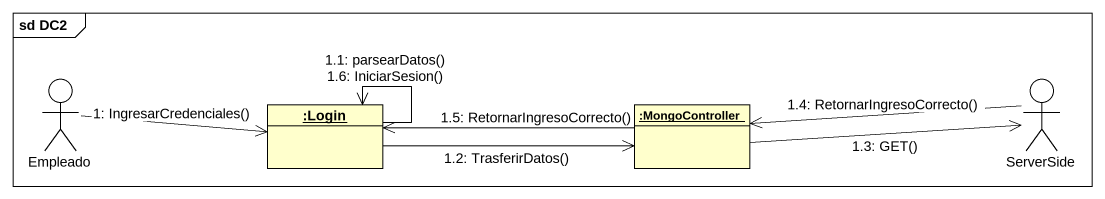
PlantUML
@startuml
mainframe sd DC2
allowmixing
hide circle
hide empty members
actor Empleado
object ":Login" as Login
object ":MongoController" as MongoController
actor ServerSide
Empleado -right-> Login : 1: IngresarCredenciales()
Login --> Login : 1.1: parsearDatos()\n1.6: IniciarSesion()
Login -right-> MongoController : 1.2: TrasferirDatos()
MongoController -right-> ServerSide : 1.3: GET()
ServerSide -left-> MongoController : 1.4: RetornarIngresoCorrecto()
MongoController -left-> Login : 1.5: RetornarIngresoCorrecto()
@enduml
